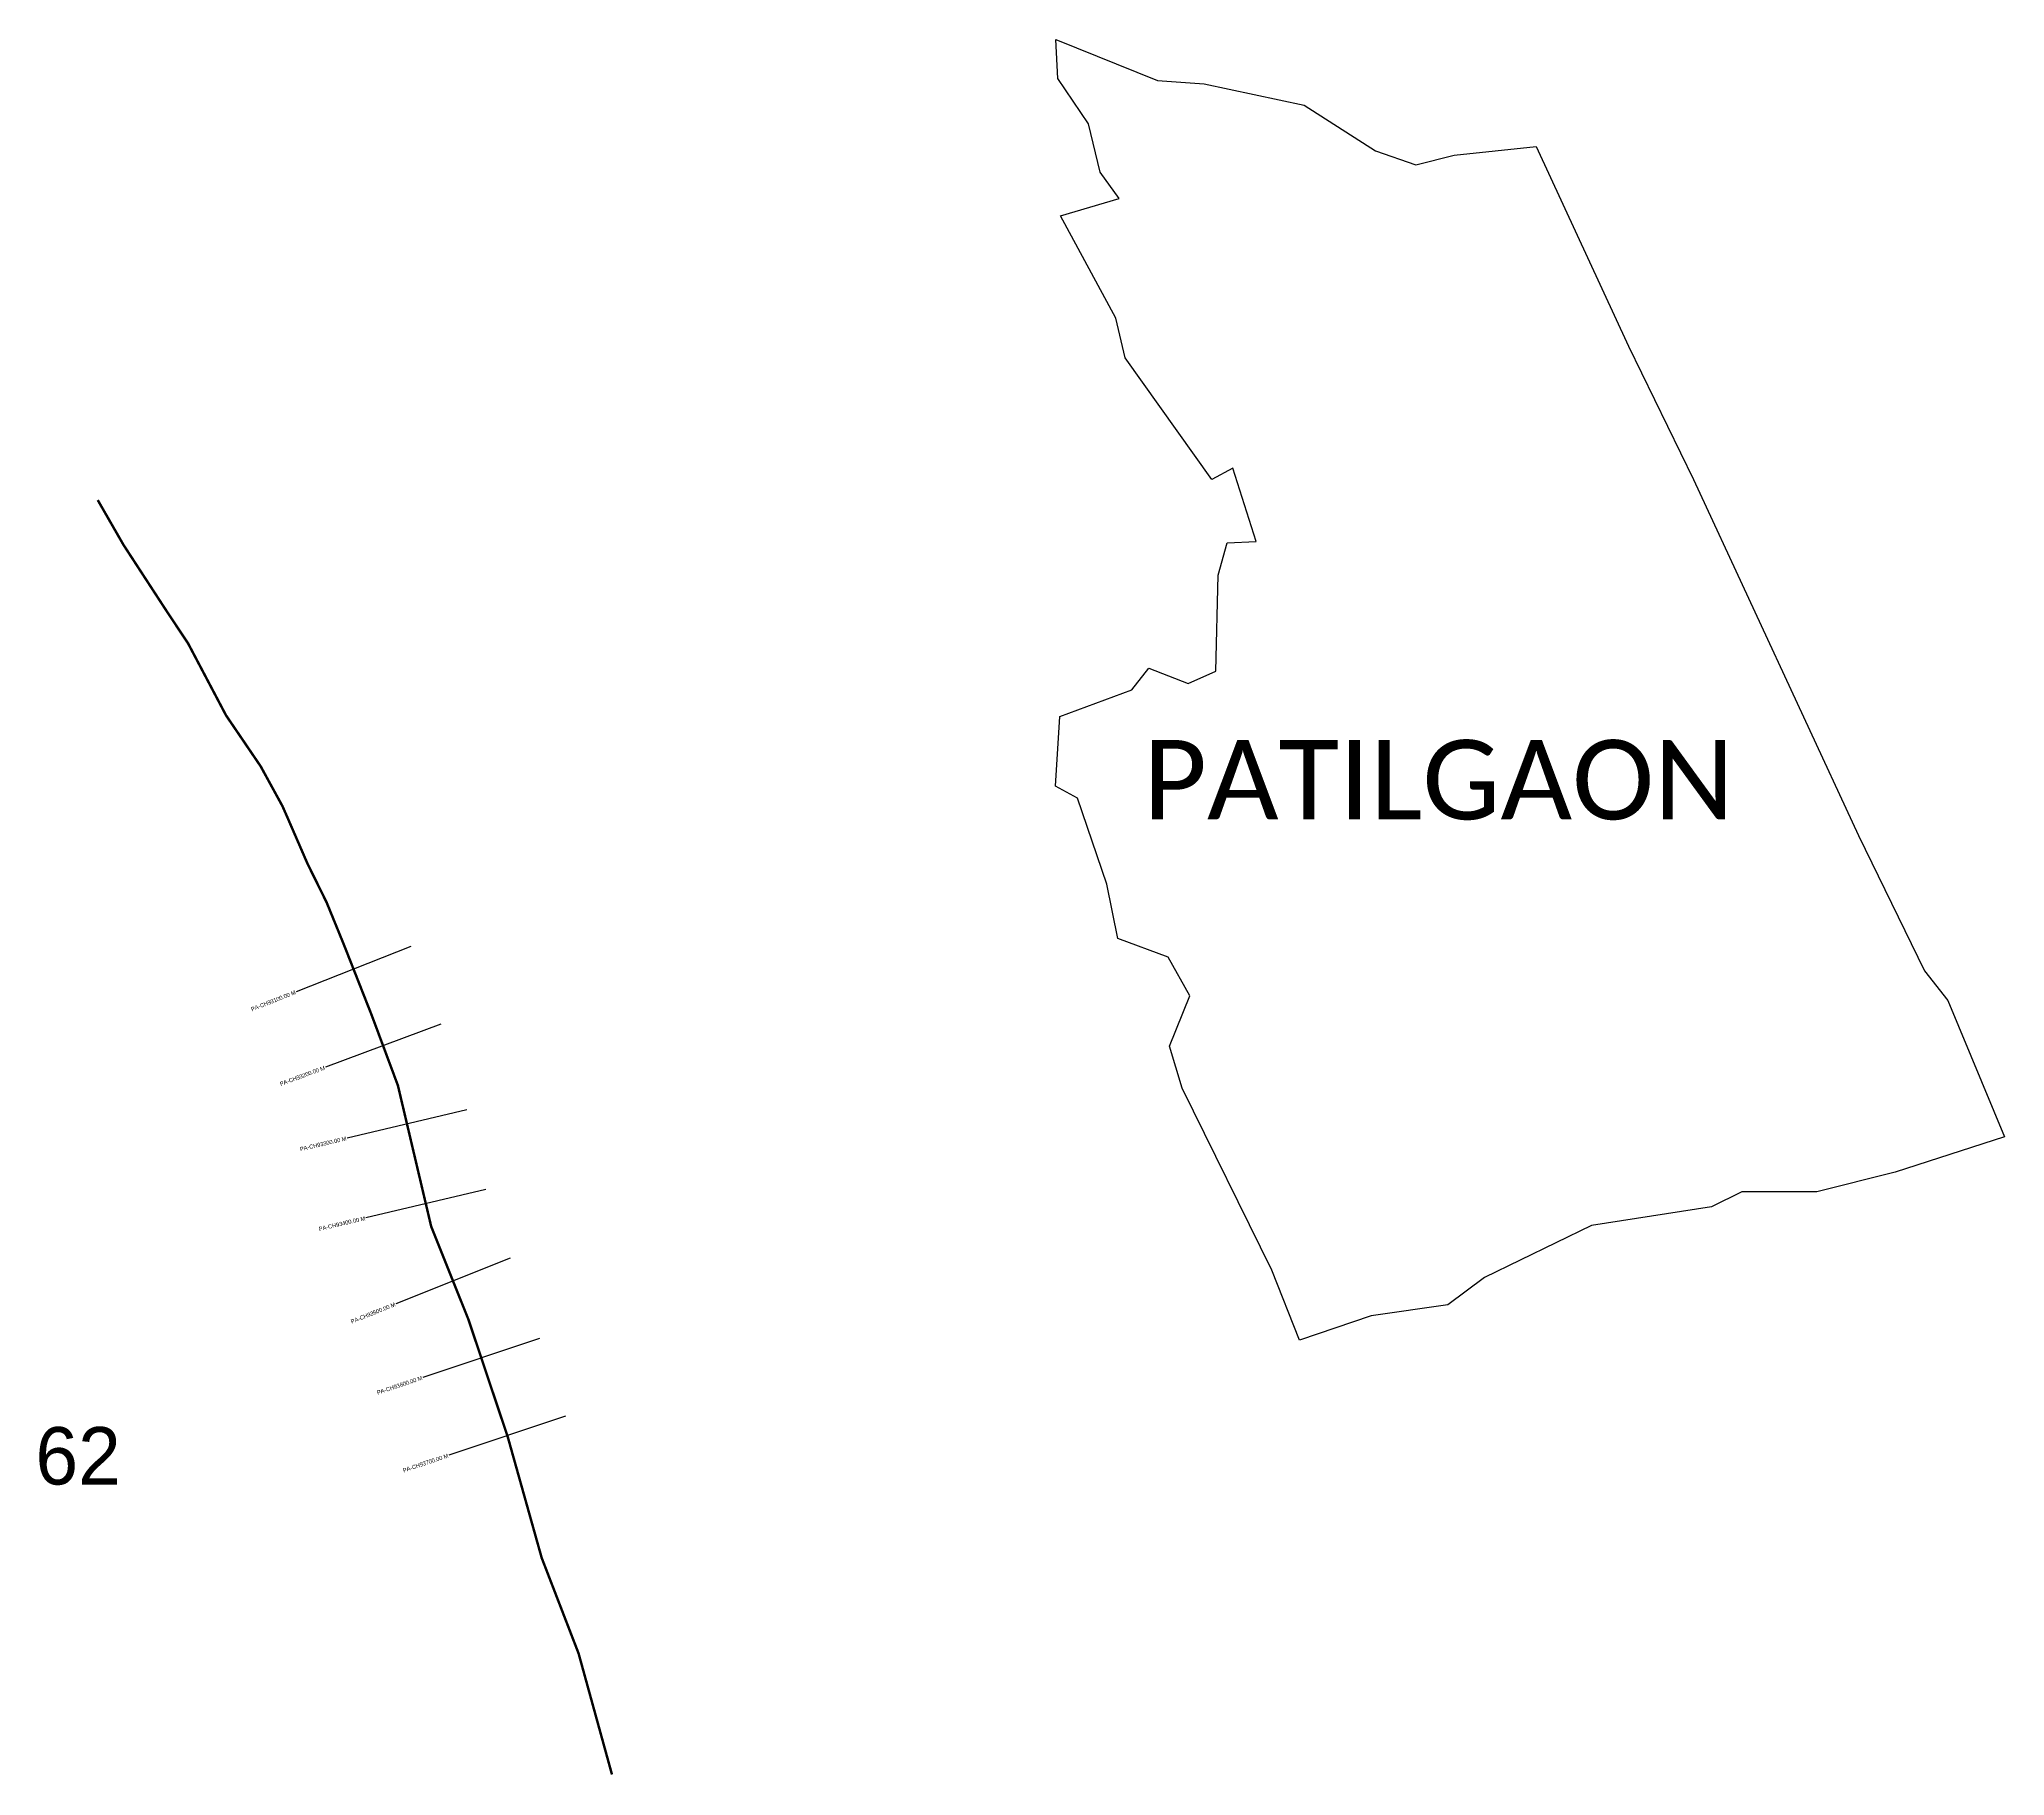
# Model space of a CAD drawing. Header units: metres. Extents: x 263282 to 265678, y 2151221 to 2153339.
import ezdxf
from ezdxf.enums import TextEntityAlignment as Align

# ---------------------------------------------------------------- set-up
doc = ezdxf.new("R2010")
doc.units = ezdxf.units.M
for name, color, linetype in [('CS', 134, 'Continuous'), ('CSMark', 6, 'Continuous'), ('NATURALLY PROTECTED', 3, 'Continuous'), ('village', 250, 'Continuous'), ('VILLAGE NAME', 250, 'Continuous')]:
    doc.layers.add(name, color=color, linetype=linetype)

msp = doc.modelspace()

# ---------------------------------------------------------------- linework, layer by layer
at = {"color": 6}
msp.add_lwpolyline([(264521.2, 2153338.6), (264645, 2153288.3)], dxfattribs=at)
at = {"layer": 'CS'}
for p, q in [((263734.7, 2152232.3), (263595.1, 2152177.3)), ((263771.2, 2152137.8), (263630.6, 2152085.3)), ((263803.1, 2152033.3), (263657.1, 2151998.9)), ((263826.1, 2151936), (263680.1, 2151901.5)), ((263855.9, 2151852.5), (263716.6, 2151796.8)), ((263891.8, 2151754.6), (263749.6, 2151707.1)), ((263923.5, 2151659.8), (263781.3, 2151612.2))]:
    msp.add_line(p, q, dxfattribs=at)
at = {"layer": 'NATURALLY PROTECTED', "const_width": 3, "flags": 128}
msp.add_lwpolyline([(263353.1, 2152776.8), (263384.4, 2152722.3), (263436.9, 2152641.7), (263463.2, 2152602.1), (263509.5, 2152514.3), (263551.7, 2152452.2), (263578.3, 2152403.6), (263584.4, 2152389.7), (263608.8, 2152333.5), (263632.1, 2152286.3), (263653.1, 2152234.9), (263687, 2152148.9), (263719, 2152063.1), (263759.6, 2151891.1), (263805, 2151777.7), (263853, 2151634.3), (263894.3, 2151487.1), (263939.3, 2151370.5), (263980, 2151222.9)], dxfattribs=at)
at = {"layer": 'village', "color": 6}
for points in [[(265006.8, 2153197.2, 0), (265106.7, 2153207.9, 0), (265219.2, 2152964.3, 0), (265298.5, 2152802, 0), (265499.8, 2152367.8, 0), (265580.1, 2152203, 0), (265608.6, 2152166.5, 0), (265677.9, 2152000.6, 0), (265544.6, 2151957.4, 0), (265448.8, 2151933.2, 0), (265357.6, 2151933.4, 0), (265320.5, 2151915, 0), (265174, 2151892.4, 0), (265043.9, 2151828.8, 0), (264999.1, 2151795.7, 0), (264905.4, 2151782.3, 0), (264818, 2151752.4, 0), (264784.3, 2151837.8, 0), (264675.2, 2152059.8, 0), (264659.9, 2152110.9, 0), (264684.5, 2152172.2, 0), (264658, 2152219.6, 0), (264596.8, 2152242.2, 0), (264583.3, 2152308.7, 0), (264547.4, 2152413.3, 0), (264520.7, 2152427.9, 0), (264526.2, 2152512.8, 0), (264613.9, 2152545.4, 0), (264634.4, 2152571.7, 0), (264682.3, 2152553.2, 0), (264716.1, 2152568.2, 0), (264718.9, 2152685.4, 0), (264730.2, 2152724.6, 0), (264765.2, 2152726.4, 0), (264737.1, 2152815.9, 0), (264711.3, 2152802, 0), (264605.7, 2152950.2, 0), (264594.2, 2152998.8, 0), (264526.8, 2153123.6, 0), (264598.4, 2153144.5, 0), (264575.1, 2153176.8, 0), (264561.1, 2153235.7, 0), (264523.5, 2153291, 0), (264521.2, 2153338.6, 0)], [(264645, 2153288.3, 0), (264702.1, 2153284.4, 0), (264824, 2153258.3, 0), (264910.7, 2153202.7, 0), (264959.9, 2153185.6, 0), (265006.8, 2153197.2, 0), (265006.8, 2153197.2, 0)]]:
    msp.add_polyline3d(points, dxfattribs=at)

# ---------------------------------------------------------------- texts
at = {"insert": (263277.1, 2151646.5), "char_height": 70, "attachment_point": 1}
msp.add_mtext_dynamic_manual_height_columns('62', width=95.172, gutter_width=1, heights=[0], dxfattribs=at)
at = {"layer": 'CSMark'}
for s, rotation, p in [('PA-CH93100.00 M', 21.509, (263594.2, 2152177)), ('PA-CH93200.00 M', 20.4821, (263629.7, 2152084.9)), ('PA-CH93300.00 M', 13.2927, (263656.1, 2151998.6)), ('PA-CH93400.00 M', 13.2927, (263679.1, 2151901.3)), ('PA-CH93500.00 M', 21.8163, (263715.7, 2151796.4)), ('PA-CH93600.00 M', 18.4832, (263748.6, 2151706.7)), ('PA-CH93700.00 M', 18.4832, (263780.3, 2151611.9))]:
    msp.add_text(s, height=5, rotation=rotation, dxfattribs=at).set_placement(p, align=Align.MIDDLE_RIGHT)
at = {"layer": 'VILLAGE NAME', "insert": (264627.4, 2152484.3), "char_height": 96.89, "attachment_point": 1}
msp.add_mtext_dynamic_manual_height_columns('{\\fCalibri|b0|i0|c0|p34;PATILGAON}', width=1091.395, gutter_width=484.4, heights=[0], dxfattribs=at)

doc.saveas('drawing.dxf')
